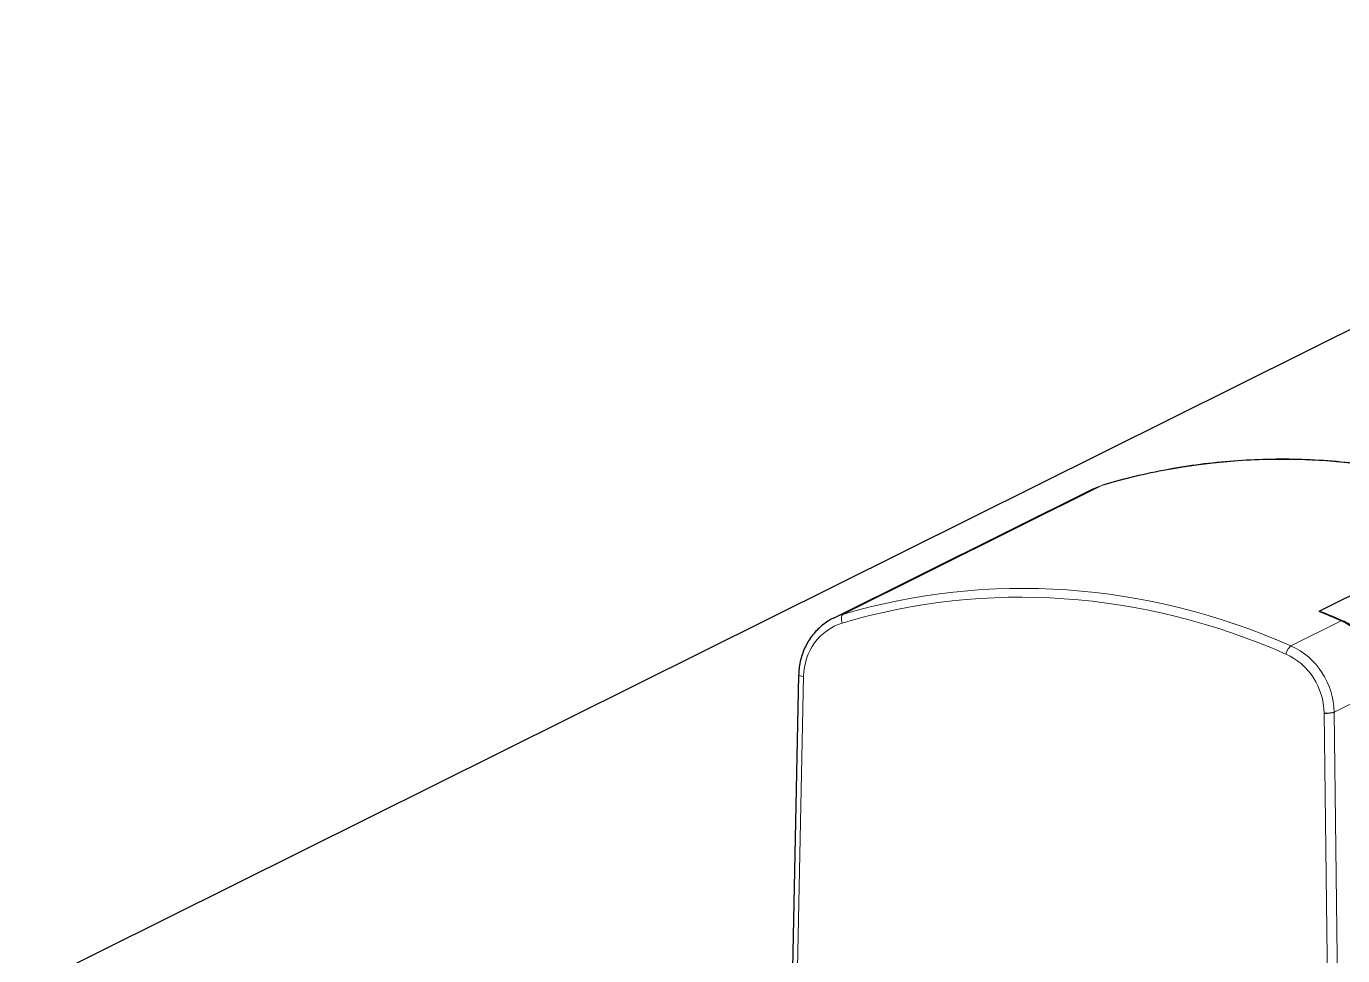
# Model space of a CAD drawing. Header units: millimetres. Extents: x 0 to 3360, y 0 to 297.
# Drawn here: x 3069.87 to 3112.94, y 214.31 to 244.72 of the extents above; entities that cross this region are included whole.
import ezdxf

# ---------------------------------------------------------------- set-up
doc = ezdxf.new("R2010")
doc.units = ezdxf.units.MM
for name, pattern in [('K5LT32768', [0]), ('K5LT_THIN', [0]), ('K5LT_THIN_INCLUDED_TO_HATCHING', [0])]:
    doc.linetypes.add(name, pattern=pattern)
doc.layers.add('Системный слой', color=7, linetype='Continuous')

msp = doc.modelspace()

# ---------------------------------------------------------------- linework, layer by layer
at = {"layer": 'Системный слой', "color": 7, "linetype": 'K5LT32768', "lineweight": 30}
for p, q in [((3128.62, 242.47685), (3043.51876, 200.13808)), ((3096.27774, 225.35162), (3104.77693, 229.58006)), ((3117.37076, 228.16243), (3112.15819, 225.56912)), ((3095.14152, 223.48666), (3094.67235, 200.82584))]:
    msp.add_line(p, q, dxfattribs=at)
at = {"layer": 'Системный слой', "color": 7, "linetype": 'K5LT_THIN', "lineweight": 18}
for p, q in [((3105.07993, 229.69963), (3096.58233, 225.47198)), ((3121.1804, 226.51611), (3112.65956, 222.2769)), ((3112.89197, 225.26225), (3111.24945, 224.44508)), ((3094.83454, 200.78148), (3095.30368, 223.44105)), ((3112.61622, 199.53652), (3112.33422, 222.24868)), ((3112.94156, 199.56474), (3112.65956, 222.2769))]:
    msp.add_line(p, q, dxfattribs=at)
at = {"layer": 'Системный слой', "color": 7, "linetype": 'K5LT32768', "lineweight": 30}
msp.add_arc((3103.68569, 204.19903), 23.00535, 66.313696, 68.217539, dxfattribs=at)
at = {"layer": 'Системный слой', "color": 7, "linetype": 'K5LT_THIN', "lineweight": 18}
for centre, major_axis, ratio, start_param, end_param in [((3112.59944, 207.29983), (-11.32793, 20.81575), 0.91383017, 5.41733779, 6.09260537), ((3105.79854, 227.5543), (-1.07739, 1.99684), 0.91420017, 6.0958816, 6.25289845), ((3105.15846, 229.46061), (-0.07216, 0.24153), 0.39860027, 6.27683949, 6.35114009), ((3103.73666, 202.89483), (9.59518, -21.39338), 0.920372, 2.34616174, 3.02142932), ((3103.82653, 202.93522), (9.70786, -21.61908), 0.92034176, 2.34575449, 3.02102208), ((3097.27726, 223.31487), (0.93804, -2.06599), 0.92005351, 3.0171917, 3.17420858), ((3096.66086, 225.23296), (0.07237, -0.24147), 0.38799259, 3.20919649, 4.76354091), ((3105.6067, 203.82087), (-10.55483, 21.21528), 0.91729792, -0.83228445, -0.79739017), ((3112.77571, 224.9201), (0.15189, 0.34628), 0.26806465, 0, 0.31061572), ((3112.19444, 223.20935), (-1.01057, 2.03125), 0.91729792, 4.2623357, 5.45090086), ((3097.18739, 223.27449), (0.82539, -1.84029), 0.920372, 3.02142932, 4.23713857), ((3111.17195, 224.21698), (-0.10169, -0.23066), 0.27336397, 3.4527028, 5.00703716), ((3110.54009, 222.38629), (0.93804, -2.06599), 0.92005351, 1.12621487, 2.34192411), ((3110.45022, 222.34591), (0.82539, -1.84029), 0.920372, 1.1304525, 2.34616174), ((3095.39355, 223.48144), (0.25203, -0.00522), 0.17908739, 3.14159371, 3.15747354), ((3095.39355, 223.48144), (0.25203, -0.00522), 0.17908739, 3.15747354, 4.35149651)]:
    msp.add_ellipse(centre, major_axis=major_axis, ratio=ratio, start_param=start_param, end_param=end_param, dxfattribs=at)
at = {"layer": 'Системный слой', "color": 7, "linetype": 'K5LT32768', "lineweight": 30}
for centre, major_axis, ratio, start_param, end_param in [((3095.39355, 223.48144), (0.25203, -0.00522), 0.17908739, 3.14159371, 3.15747354), ((3112.42409, 222.28907), (0.25206, 0.00313), 0.16685613, 4.3457695, 5.91626122)]:
    msp.add_ellipse(centre, major_axis=major_axis, ratio=ratio, start_param=start_param, end_param=end_param, dxfattribs=at)
at = {"layer": 'Системный слой', "color": 7, "linetype": 'K5LT_THIN_INCLUDED_TO_HATCHING', "lineweight": 18}
msp.add_open_spline([(3012.65885, 216.04449), (3019.58805, 228.57958), (3029.109, 241.52877), (3040.57895, 249.04579), (3053.92148, 257.79005), (3074.18927, 263.32095), (3089.38831, 261.1376), (3106.65709, 258.65694), (3132.9746, 245.23784), (3137.04799, 229.63096), (3139.56943, 219.97026), (3134.72341, 205.88587), (3131.03314, 194.78108), (3128.61664, 187.50929), (3127.68922, 176.7026), (3121.61561, 173.62417), (3118.32426, 171.95593), (3113.3116, 172.5976), (3109.15629, 172.12046), (3071.58491, 167.80618), (2998.21552, 138.86001), (2995.90259, 165.08561), (2995.07937, 174.41987), (3001.64344, 191.59177), (3006.90091, 203.94634), (3008.64508, 208.04499), (3010.51113, 212.15921), (3012.65885, 216.04449)], degree=3, knots=[0, 0, 0, 0, 1, 1, 1, 2, 2, 2, 3, 3, 3, 4, 4, 4, 5, 5, 5, 6, 6, 6, 7, 7, 7, 8, 8, 8, 9, 9, 9, 9], dxfattribs=at)
at = {"layer": 'Системный слой', "color": 7, "linetype": 'K5LT32768', "lineweight": 30}
for points, knots in [([(3119.77039, 228.67566), (3119.4743, 228.80491), (3118.62573, 229.15439), (3117.00574, 229.71107), (3114.90636, 230.22194), (3112.60877, 230.52656), (3110.34826, 230.58292), (3108.14221, 230.40158), (3106.39583, 230.06745), (3105.39189, 229.79346), (3105.0863, 229.70214)], [0, 0, 0, 0, 0.69021174, 1.96379276, 3.68278212, 5.37026523, 7.02967709, 8.66639343, 10.28401156, 11, 11, 11, 11]), ([(3096.27774, 225.35162), (3096.2161, 225.32097), (3096.09576, 225.25295), (3095.92609, 225.13195), (3095.76847, 224.99235), (3095.62446, 224.83486), (3095.49572, 224.6603), (3095.38395, 224.46974), (3095.29084, 224.26432), (3095.21809, 224.04536), (3095.16743, 223.81444), (3095.14649, 223.62627), (3095.14212, 223.51603), (3095.14152, 223.48666)], [0, 0, 0, 0, 1.28612383, 2.57878961, 3.88116347, 5.1957801, 6.52573664, 7.87266584, 9.23789706, 10.62603002, 12.0394633, 13.47844625, 14, 14, 14, 14]), ([(3112.2226, 225.56178), (3112.21928, 225.56311), (3112.21204, 225.56582), (3112.20094, 225.56929), (3112.18912, 225.57195), (3112.17754, 225.57316), (3112.16692, 225.57241), (3112.16089, 225.57047), (3112.15819, 225.56912)], [0, 0, 0, 0, 1.12229424, 2.49055778, 3.96811327, 5.61019763, 7.30762502, 9, 9, 9, 9]), ([(3114.33519, 223.21396), (3114.33147, 223.27989), (3114.31626, 223.43324), (3114.26868, 223.67324), (3114.18702, 223.9313), (3114.0748, 224.18351), (3113.93396, 224.42242), (3113.76855, 224.64148), (3113.58397, 224.83598), (3113.38356, 225.00479), (3113.16512, 225.15069), (3113.00959, 225.23045), (3112.92761, 225.26637)], [0, 0, 0, 0, 0.98731714, 2.29725853, 3.63135671, 4.99216566, 6.37551898, 7.72912028, 9.05624849, 10.35942622, 11.64064515, 13, 13, 13, 13])]:
    msp.add_open_spline(points, degree=3, knots=knots, dxfattribs=at)

doc.saveas('drawing.dxf')
